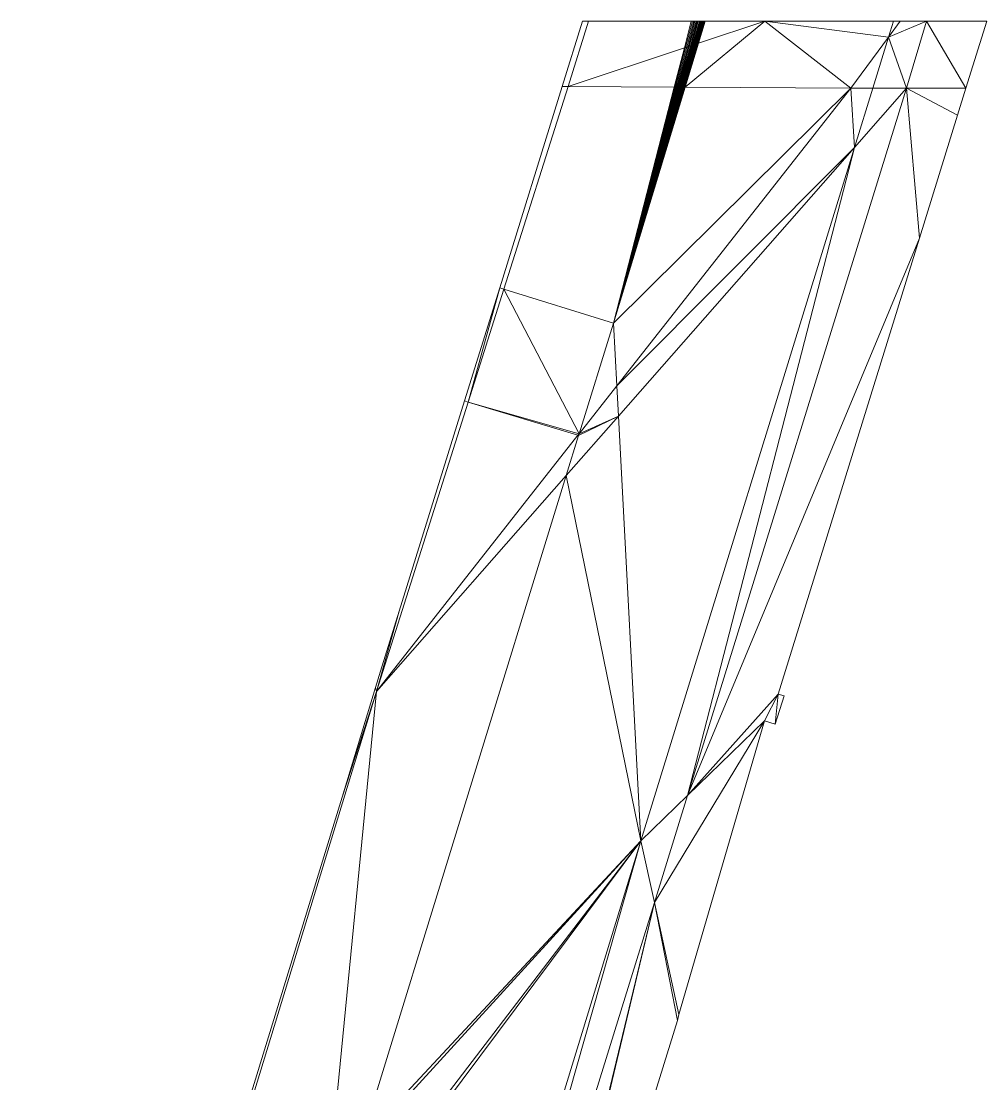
# Model space of a CAD drawing. Header units: metres. Extents: x 121814 to 122001, y 486992 to 487217.
# Drawn here: x 121982.23 to 121998.43, y 487199.04 to 487216.88 of the extents above; entities that cross this region are included whole.
import ezdxf

# ---------------------------------------------------------------- set-up
doc = ezdxf.new("R2010")
doc.units = ezdxf.units.M
doc.header["$MEASUREMENT"] = 0
for name, color, linetype, lineweight in [('BGT_OWGL_berm', 84, 'Continuous', 0), ('BGT_WGL_parkeervlak', 12, 'Continuous', 0), ('BGT_WGL_rijbaan_lokale_weg', 14, 'Continuous', 0), ('BGT_WGL_voetpad', 253, 'Continuous', 0)]:
    doc.layers.add(name, color=color, linetype=linetype, lineweight=lineweight)

msp = doc.modelspace()

# ---------------------------------------------------------------- meshes
at = {"layer": 'BGT_OWGL_berm', "linetype": 'Continuous', "lineweight": 0}
mesh = msp.add_polyface(dxfattribs=at)
corners = [(121991.568562, 487209.925154, 1.584219), (121989.726689, 487210.481663, 1.638852), (121990.328156, 487212.379496, 1.700034), (121992.167, 487211.806, 1.644811), (121991.587502, 487209.949243, 1.58479), (121991.579, 487209.922, 1.584992), (121989.666, 487210.5, 1.41519), (121990.256, 487212.402, 1.433384)]
mesh.append_faces([[corners[k] for k in face] for face in [(0, 4, 5)]], dxfattribs={"vtx0": -1})
mesh.append_faces([[corners[k] for k in face] for face in [(2, 4, 1), (1, 4, 0)]], dxfattribs={"vtx0": -1, "vtx1": -1})
mesh.append_faces([[corners[k] for k in face] for face in [(3, 4, 2)]], dxfattribs={"vtx1": -1})
mesh.append_faces([[corners[k] for k in face] for face in [(1, 6, 7), (7, 2, 1)]], dxfattribs={"vtx2": -1})
at = {"layer": 'BGT_WGL_parkeervlak', "linetype": 'Continuous', "lineweight": 0}
mesh = msp.add_polyface(dxfattribs=at)
corners = [(121991.644615, 487216.875, 1.494571), (121991.748766, 487216.875, 1.845766), (121991.305067, 487215.78125, 1.469438), (121993.355653, 487216.427834, 1.79847), (121991.40625, 487215.78125, 1.810624), (121991.305067, 487215.78125, 1.468489), (121991.40625, 487215.78125, 1.8097), (121990.328156, 487212.379496, 1.700034), (121990.256, 487212.402, 1.433384), (121993.218595, 487215.769307, 1.777266), (121993.511971, 487216.875, 1.81253), (121993.396959, 487216.441535, 1.798212), (121993.218595, 487215.769307, 1.776297), (121993.202521, 487215.769413, 1.777562), (121993.186347, 487215.76952, 1.77786), (121993.37634, 487216.434696, 1.798341), (121993.470656, 487216.875, 1.813309), (121993.491378, 487216.875, 1.812918), (121993.186347, 487215.76952, 1.776892), (121993.202521, 487215.769413, 1.776593), (121993.367502, 487215.768326, 1.774525), (121993.36406, 487215.768348, 1.774589), (121993.698388, 487216.875, 1.809016), (121993.702802, 487216.875, 1.808933), (121993.590967, 487216.505884, 1.797002), (121993.36406, 487215.768348, 1.773616), (121993.59382, 487216.50683, 1.796985), (121993.369661, 487215.768312, 1.774486), (121993.705569, 487216.875, 1.808881), (121993.369661, 487215.768312, 1.773513), (121992.167, 487211.806, 1.644811), (121993.367502, 487215.768326, 1.773553), (121993.58642, 487216.504376, 1.797031), (121992.167, 487211.806, 1.644811), (121993.359345, 487215.76838, 1.774675), (121993.580197, 487216.502312, 1.79707), (121993.572334, 487216.499703, 1.797119), (121993.6847, 487216.875, 1.809274), (121993.692345, 487216.875, 1.80913), (121993.359345, 487215.76838, 1.773703), (121993.353381, 487215.768419, 1.774785), (121993.346201, 487215.768466, 1.774917), (121993.562879, 487216.496568, 1.797177), (121993.353381, 487215.768419, 1.773813), (121993.675498, 487216.875, 1.809448), (121993.337851, 487215.768521, 1.774099), (121993.346201, 487215.768466, 1.773945), (121993.337851, 487215.768521, 1.775071), (121993.328383, 487215.768584, 1.775245), (121993.652659, 487216.875, 1.809878), (121993.664794, 487216.875, 1.80965), (121993.551898, 487216.492925, 1.797246), (121993.328383, 487215.768584, 1.774274), (121993.317555, 487215.768655, 1.775445), (121993.638782, 487216.875, 1.81014), (121993.53947, 487216.488803, 1.797323), (121993.317555, 487215.768655, 1.774473), (121993.525284, 487216.484098, 1.797412), (121993.509781, 487216.478956, 1.797509), (121993.623584, 487216.875, 1.810426), (121993.305697, 487215.768733, 1.774692), (121993.305697, 487215.768733, 1.775663), (121993.292899, 487215.768817, 1.774928), (121993.292899, 487215.768817, 1.775898), (121993.279261, 487215.768907, 1.776149), (121993.475343, 487216.467533, 1.797723), (121993.607183, 487216.875, 1.810736), (121993.493087, 487216.473419, 1.797613), (121993.589706, 487216.875, 1.811065), (121993.264892, 487215.769002, 1.775444), (121993.279261, 487215.768907, 1.775179), (121993.264892, 487215.769002, 1.776414), (121993.249909, 487215.769101, 1.77669), (121993.552094, 487216.875, 1.811774), (121993.571293, 487216.875, 1.811412), (121993.456697, 487216.461349, 1.79784), (121993.249909, 487215.769101, 1.77572), (121993.437307, 487216.454918, 1.79796), (121993.532266, 487216.875, 1.812148), (121993.417339, 487216.448294, 1.798085), (121993.234435, 487215.769203, 1.776005), (121993.234435, 487215.769203, 1.776975)]
mesh.append_faces([[corners[k] for k in face] for face in [(0, 1, 4, 2), (3, 14, 4), (1, 16, 3, 4), (30, 7, 6, 18), (5, 6, 7, 8), (11, 9, 13, 15), (15, 17, 10, 11), (12, 30, 19), (13, 14, 3, 15), (16, 17, 15, 3), (30, 18, 19), (20, 21, 32, 24), (32, 22, 23, 24), (30, 25, 31), (26, 27, 20, 24), (24, 23, 28, 26), (29, 30, 31), (21, 34, 35, 32), (35, 38, 22, 32), (33, 39, 25), (34, 40, 36, 35), (36, 37, 38, 35), (30, 43, 39), (40, 41, 42, 36), (42, 44, 37, 36), (30, 46, 43), (41, 47, 51, 42), (51, 50, 44, 42), (30, 45, 46), (47, 48, 55, 51), (55, 49, 50, 51), (30, 52, 45), (48, 53, 57, 55), (57, 54, 49, 55), (30, 56, 52), (53, 61, 58, 57), (58, 59, 54, 57), (30, 60, 56), (61, 63, 67, 58), (67, 66, 59, 58), (30, 62, 60), (63, 64, 65, 67), (68, 66, 67, 65), (30, 70, 62), (64, 71, 75, 65), (74, 68, 65, 75), (30, 69, 70), (71, 72, 77, 75), (73, 74, 75, 77), (30, 76, 69), (72, 81, 79, 77), (78, 73, 77, 79), (30, 80, 76), (81, 9, 11, 79), (10, 78, 79, 11), (30, 12, 80)]])
mesh = msp.add_polyface(dxfattribs=at)
corners = [(121991.644615, 487216.875, 1.493571), (121991.748766, 487216.875, 1.844766), (121991.305067, 487215.78125, 1.468438), (121993.355653, 487216.427834, 1.79747), (121991.40625, 487215.78125, 1.809624), (121993.218595, 487215.769307, 1.776266), (121993.202521, 487215.769413, 1.776562), (121993.37634, 487216.434696, 1.797341), (121993.511971, 487216.875, 1.81153), (121993.396959, 487216.441535, 1.797212), (121993.186347, 487215.76952, 1.77686), (121993.470656, 487216.875, 1.812309), (121993.491378, 487216.875, 1.811918), (121993.36406, 487215.768348, 1.773589), (121993.698388, 487216.875, 1.808016), (121993.702802, 487216.875, 1.807933), (121993.590967, 487216.505884, 1.796002), (121993.59382, 487216.50683, 1.795985), (121993.369661, 487215.768312, 1.773486), (121993.367502, 487215.768326, 1.773525), (121993.705569, 487216.875, 1.807881), (121993.580197, 487216.502312, 1.79607), (121993.58642, 487216.504376, 1.796031), (121993.359345, 487215.76838, 1.773675), (121993.572334, 487216.499703, 1.796119), (121993.6847, 487216.875, 1.808274), (121993.692345, 487216.875, 1.80813), (121993.353381, 487215.768419, 1.773785), (121993.562879, 487216.496568, 1.796177), (121993.346201, 487215.768466, 1.773917), (121993.675498, 487216.875, 1.808448), (121993.337851, 487215.768521, 1.774071), (121993.652659, 487216.875, 1.808878), (121993.664794, 487216.875, 1.80865), (121993.551898, 487216.492925, 1.796246), (121993.328383, 487215.768584, 1.774245), (121993.525284, 487216.484098, 1.796412), (121993.638782, 487216.875, 1.80914), (121993.53947, 487216.488803, 1.796323), (121993.317555, 487215.768655, 1.774445), (121993.305697, 487215.768733, 1.774663), (121993.509781, 487216.478956, 1.796509), (121993.623584, 487216.875, 1.809426), (121993.292899, 487215.768817, 1.774898), (121993.607183, 487216.875, 1.809736), (121993.493087, 487216.473419, 1.796613), (121993.279261, 487215.768907, 1.775149), (121993.475343, 487216.467533, 1.796723), (121993.589706, 487216.875, 1.810065), (121993.264892, 487215.769002, 1.775414), (121993.249909, 487215.769101, 1.77569), (121993.437307, 487216.454918, 1.79696), (121993.552094, 487216.875, 1.810774), (121993.571293, 487216.875, 1.810412), (121993.456697, 487216.461349, 1.79684), (121993.532266, 487216.875, 1.811148), (121993.417339, 487216.448294, 1.797085), (121993.234435, 487215.769203, 1.775975)]
mesh.append_faces([[corners[k] for k in face] for face in [(0, 1, 4, 2), (3, 10, 4), (1, 11, 3, 4), (9, 5, 6, 7), (7, 12, 8, 9), (6, 10, 3, 7), (11, 12, 7, 3), (19, 13, 22, 16), (22, 14, 15, 16), (17, 18, 19, 16), (16, 15, 20, 17), (13, 23, 21, 22), (21, 26, 14, 22), (23, 27, 24, 21), (24, 25, 26, 21), (27, 29, 28, 24), (28, 30, 25, 24), (29, 31, 34, 28), (34, 33, 30, 28), (31, 35, 38, 34), (38, 32, 33, 34), (35, 39, 36, 38), (36, 37, 32, 38), (39, 40, 41, 36), (41, 42, 37, 36), (40, 43, 45, 41), (45, 44, 42, 41), (43, 46, 47, 45), (48, 44, 45, 47), (46, 49, 54, 47), (53, 48, 47, 54), (49, 50, 51, 54), (52, 53, 54, 51), (50, 57, 56, 51), (55, 52, 51, 56), (57, 5, 9, 56), (8, 55, 56, 9)]])
mesh = msp.add_polyface(dxfattribs=at)
corners = [(121991.568562, 487209.925154, 1.584219), (121988.1875, 487205.625, 1.482283), (121989.726689, 487210.481663, 1.638852), (121987.939, 487198.081, 1.665687), (121987.466102, 487198.228009, 1.631562), (121991.371919, 487209.248359, 1.590199), (121991.579, 487209.922, 1.584992), (121988.173473, 487205.688123, 1.338561), (121987.610751, 487203.851528, 1.330444), (121988.570745, 487206.971536, 1.378989), (121988.258, 487205.964, 1.34348), (121986.064238, 487198.663802, 1.750637), (121986.025, 487198.676, 1.486044), (121989.666, 487210.5, 1.41519)]
mesh.append_faces([[corners[k] for k in face] for face in [(0, 1, 2), (8, 1, 11, 12)]], dxfattribs={"vtx0": -1})
mesh.append_faces([[corners[k] for k in face] for face in [(7, 1, 8), (9, 1, 7, 10)]], dxfattribs={"vtx0": -1, "vtx1": -1})
mesh.append_faces([[corners[k] for k in face] for face in [(2, 1, 9, 13)]], dxfattribs={"vtx1": -1})
mesh.append_faces([[corners[k] for k in face] for face in [(3, 4, 1, 5), (6, 5, 1, 0)]], dxfattribs={"vtx1": -1, "vtx2": -1})
mesh.append_faces([[corners[k] for k in face] for face in [(4, 11, 1)]], dxfattribs={"vtx2": -1})
at = {"layer": 'BGT_WGL_rijbaan_lokale_weg', "linetype": 'Continuous', "lineweight": 0}
mesh = msp.add_polyface(dxfattribs=at)
corners = [(121979.869832, 487181.678028, 2.426885), (121979.846276, 487181.602743, 2.42696), (121979.772297, 487181.366301, 2.427193), (121979.901123, 487181.654888, 2.4246), (121980.048416, 487181.564064, 2.414165), (121979.727933, 487181.224509, 2.427334), (121980.202825, 487181.485947, 2.403529), (121979.699608, 487181.133981, 2.427423), (121979.491629, 487180.469264, 2.42808), (121980.363255, 487181.421092, 2.392768), (121979.462547, 487180.376313, 2.428172), (121980.528572, 487181.369958, 2.381958), (121980.697603, 487181.332906, 2.371175), (121979.441442, 487180.30886, 2.428239), (121994.703825, 487216.875, 1.790064), (121996.863901, 487216.875, 1.750818), (121996.148438, 487215.75, 1.72334), (121993.369661, 487215.768312, 1.774486), (121996.781115, 487216.606161, 1.74265), (121996.517472, 487215.75, 1.74754), (121993.59382, 487216.50683, 1.796985), (121993.705569, 487216.875, 1.808881), (121993.369661, 487215.768312, 1.773513), (121996.148438, 487215.75, 1.722298), (121996.517472, 487215.75, 1.746524), (121996.21086, 487214.754301, 1.754185), (121992.167, 487211.806, 1.644811), (121991.587502, 487209.949243, 1.58479), (121987.939, 487198.081, 1.665687), (121991.371919, 487209.248359, 1.590199), (121992.249528, 487210.246939, 1.61994), (121991.579, 487209.922, 1.584992), (121992.222534, 487210.756898, 1.603936), (121992.627, 487203.116, 1.832462), (121987.325, 487196.181, 1.676616), (121987.895, 487197.938, 1.666651), (121985.751851, 487180.650621, 1.986293), (121987.238827, 487195.8976, 1.678592), (121983.731, 487184.413, 2.121755), (121984.09, 487185.542, 2.076936), (121983.511, 487183.622, 2.150365), (121983.378457, 487183.292656, 2.165902), (121983.225591, 487182.972238, 2.183135), (121983.053, 487182.662, 2.201997), (121982.893189, 487182.410033, 2.219055), (121982.720364, 487182.166809, 2.237164), (121984.327464, 487179.831516, 2.121852), (121982.493859, 487181.893895, 2.260367), (121982.535, 487181.933, 2.256274), (121982.400867, 487181.805506, 2.265977), (121984.747548, 487179.359019, 2.090118), (121984.886998, 487179.20217, 2.079584), (121982.255814, 487181.69059, 2.274895), (121982.101015, 487181.589182, 2.284568), (121984.955495, 487179.125127, 2.074409), (121985.221, 487178.916, 2.053319), (121981.937724, 487181.502103, 2.294917), (121984.99546, 487179.080176, 2.07139), (121981.591019, 487181.373638, 2.317305), (121981.767266, 487181.430061, 2.305859), (121982.741144, 487177.985389, 2.189339), (121985.044384, 487178.383291, 2.058439), (121981.480176, 487181.348876, 2.324582), (121985.161534, 487178.736639, 2.057695), (121985.199386, 487178.850807, 2.055985), (121985.021094, 487179.051344, 2.069454), (121983.925, 487175.007, 2.111711), (121981.035011, 487177.690641, 2.286304), (121979.165436, 487179.426726, 2.429111), (121981.226912, 487181.309347, 2.339051), (121981.410414, 487181.333291, 2.328485), (121979.414172, 487180.221703, 2.428325), (121981.042, 487181.302, 2.349997), (121980.86915, 487181.3102, 2.360496), (121979.426028, 487180.259596, 2.428288)]
mesh.append_faces([[corners[k] for k in face] for face in [(1, 0, 3), (18, 19, 16), (20, 21, 14), (33, 30, 25), (26, 32, 27), (28, 33, 35), (41, 40, 55), (42, 41, 55), (43, 42, 55), (44, 43, 55), (45, 44, 55), (48, 45, 55), (49, 47, 46), (50, 46, 55), (51, 50, 55), (54, 51, 55), (57, 54, 55), (65, 57, 55), (66, 60, 61), (64, 65, 55), (66, 67, 60)]])
mesh.append_faces([[corners[k] for k in face] for face in [(18, 14, 15), (14, 17, 20), (32, 25, 30), (25, 23, 24), (30, 27, 32), (37, 33, 36), (33, 34, 35), (62, 60, 70), (63, 65, 64), (65, 62, 58), (67, 70, 60), (71, 67, 68)]], dxfattribs={"vtx0": -1})
mesh.append_faces([[corners[k] for k in face] for face in [(16, 14, 18), (17, 14, 16), (23, 25, 32), (34, 33, 37), (63, 60, 62), (62, 65, 63), (69, 67, 71)]], dxfattribs={"vtx0": -1, "vtx1": -1})
mesh.append_faces([[corners[k] for k in face] for face in [(30, 31, 27), (67, 69, 70)]], dxfattribs={"vtx0": -1, "vtx2": -1})
mesh.append_faces([[corners[k] for k in face] for face in [(61, 60, 63)]], dxfattribs={"vtx1": -1})
mesh.append_faces([[corners[k] for k in face] for face in [(1, 3, 4), (4, 2, 1), (2, 4, 6), (6, 5, 2), (5, 6, 9), (9, 7, 5), (7, 9, 11), (11, 8, 7), (8, 11, 12), (12, 10, 8), (10, 12, 73), (73, 13, 10), (23, 32, 26), (26, 22, 23), (29, 30, 33), (33, 28, 29), (30, 29, 31), (39, 37, 36), (36, 55, 39), (38, 39, 55), (55, 40, 38), (46, 47, 48), (48, 55, 46), (52, 49, 46), (46, 50, 52), (53, 52, 50), (50, 51, 53), (56, 53, 51), (51, 54, 56), (59, 56, 54), (54, 57, 59), (58, 59, 57), (57, 65, 58), (71, 74, 72), (72, 69, 71), (73, 72, 74), (74, 13, 73)]], dxfattribs={"vtx2": -1})
mesh = msp.add_polyface(dxfattribs=at)
corners = [(121994.703825, 487216.875, 1.789064), (121996.863901, 487216.875, 1.749818), (121996.148438, 487215.75, 1.72234), (121993.369661, 487215.768312, 1.773486), (121996.781115, 487216.606161, 1.74165), (121996.517472, 487215.75, 1.74654), (121993.59382, 487216.50683, 1.795985), (121993.705569, 487216.875, 1.807881)]
mesh.append_faces([[corners[k] for k in face] for face in [(4, 5, 2), (6, 7, 0)]])
mesh.append_faces([[corners[k] for k in face] for face in [(4, 0, 1), (0, 3, 6)]], dxfattribs={"vtx0": -1})
mesh.append_faces([[corners[k] for k in face] for face in [(2, 0, 4), (3, 0, 2)]], dxfattribs={"vtx0": -1, "vtx1": -1})
at = {"layer": 'BGT_WGL_voetpad', "linetype": 'Continuous', "lineweight": 0}
mesh = msp.add_polyface(dxfattribs=at)
corners = [(121998.081669, 487215.75, 1.778732), (121996.21086, 487214.754301, 1.754185), (121993.408022, 487203.875159, 1.862351), (121996.517472, 487215.75, 1.746524), (121997.302175, 487213.235232, 1.795306), (121997.941458, 487215.297656, 1.781628), (121997.085938, 487215.75, 1.783841), (121996.517472, 487215.75, 1.74754), (121996.781115, 487216.606161, 1.74265), (121996.863901, 487216.875, 1.750818), (121996.979779, 487216.875, 1.748713), (121997.085938, 487215.75, 1.784818), (121997.420956, 487216.875, 1.777644), (121998.430382, 487216.875, 1.772435), (121998.081669, 487215.75, 1.77968), (121994.881, 487205.077, 1.848696), (121994.699, 487205.13, 1.849375), (121994.929, 487205.579, 1.845935), (121995.032, 487205.548, 1.845555), (121992.852733, 487202.082306, 1.874205), (121992.627, 487203.116, 1.832462), (121985.751851, 487180.650621, 1.986293), (121993.264, 487200.199, 1.881498), (121993.239, 487200.1, 1.882123), (121989.559, 487188.219, 1.960675), (121986.575752, 487181.815897, 2.008196), (121985.642581, 487179.530196, 2.008904), (121985.678105, 487179.89445, 2.001553), (121986.053021, 487180.12816, 2.019354), (121989.469, 487188.009, 1.962193), (121989.381, 487187.699002, 1.964201), (121989.381, 487187.699, 1.964201), (121989.477, 487187.672, 1.963838), (121988.794, 487185.266, 1.979422), (121985.132865, 487178.398576, 2.053411), (121985.322356, 487177.168513, 2.038537), (121985.286331, 487177.257062, 2.040892), (121985.219, 487177.471, 2.045452), (121985.16586, 487177.708741, 2.049275), (121985.133945, 487177.95025, 2.051891), (121985.123504, 487178.193634, 2.053282), (121985.134619, 487178.436988, 2.053987), (121985.167203, 487178.678407, 2.056322), (121985.204848, 487178.844664, 2.055573), (121985.221, 487178.916, 2.053319), (121986.438836, 487178.065593, 2.027676), (121985.539063, 487178.46875, 2.030325), (121986.418921, 487178.000807, 2.026248), (121985.370852, 487177.049314, 2.038785), (121986.358562, 487177.804449, 2.027661), (121986.32, 487177.679, 2.028583), (121985.868, 487176.307, 2.038895), (121985.721405, 487176.476743, 2.039112), (121985.589113, 487176.657856, 2.039167), (121985.472003, 487176.849136, 2.039058), (121985.177778, 487178.725112, 2.056517), (121987.9, 487182.819, 1.996307), (121988.698, 487185.293, 1.979785), (121987.989, 487182.799, 1.995945)]
mesh.append_faces([[corners[k] for k in face] for face in [(5, 6, 0), (3, 6, 1), (4, 6, 5), (9, 10, 8), (19, 20, 2), (44, 21, 27), (26, 44, 27), (45, 47, 46), (28, 46, 26), (47, 49, 46), (43, 46, 55), (56, 57, 58)]])
mesh.append_faces([[corners[k] for k in face] for face in [(4, 2, 6), (2, 17, 16), (12, 8, 10), (25, 20, 19), (21, 25, 27), (19, 29, 25), (30, 25, 29), (25, 56, 28), (36, 46, 35), (46, 40, 34), (41, 46, 34), (46, 42, 55), (50, 46, 49), (52, 50, 51)]], dxfattribs={"vtx0": -1})
mesh.append_faces([[corners[k] for k in face] for face in [(17, 2, 4), (11, 8, 12), (29, 19, 24), (57, 25, 30), (37, 46, 36), (42, 46, 41), (35, 50, 48)]], dxfattribs={"vtx0": -1, "vtx1": -1})
mesh.append_faces([[corners[k] for k in face] for face in [(25, 21, 20), (19, 23, 24), (25, 57, 56), (46, 37, 38), (46, 38, 39), (46, 39, 40), (50, 52, 53), (50, 53, 54), (50, 54, 48), (50, 35, 46)]], dxfattribs={"vtx0": -1, "vtx2": -1})
mesh.append_faces([[corners[k] for k in face] for face in [(7, 8, 11), (22, 23, 19)]], dxfattribs={"vtx1": -1})
mesh.append_faces([[corners[k] for k in face] for face in [(1, 6, 2), (2, 20, 1), (12, 13, 14), (14, 11, 12), (15, 16, 17), (17, 18, 15), (19, 2, 16), (16, 22, 19), (28, 26, 27), (27, 25, 28), (31, 32, 33), (33, 57, 31), (44, 26, 46), (46, 43, 44), (45, 46, 28), (28, 56, 45)]], dxfattribs={"vtx2": -1})
mesh = msp.add_polyface(dxfattribs=at)
corners = [(121997.085938, 487215.75, 1.783818), (121997.420956, 487216.875, 1.776644), (121998.430382, 487216.875, 1.771435), (121998.081669, 487215.75, 1.77868), (121996.863901, 487216.875, 1.749818), (121996.979779, 487216.875, 1.747713), (121996.517472, 487215.75, 1.74654), (121996.781115, 487216.606161, 1.74165)]
mesh.append_faces([[corners[k] for k in face] for face in [(4, 5, 7)]])
mesh.append_faces([[corners[k] for k in face] for face in [(1, 7, 5)]], dxfattribs={"vtx0": -1})
mesh.append_faces([[corners[k] for k in face] for face in [(0, 7, 1)]], dxfattribs={"vtx0": -1, "vtx1": -1})
mesh.append_faces([[corners[k] for k in face] for face in [(6, 7, 0)]], dxfattribs={"vtx1": -1})
mesh.append_faces([[corners[k] for k in face] for face in [(1, 2, 3), (3, 0, 1)]], dxfattribs={"vtx2": -1})

doc.saveas('drawing.dxf')
